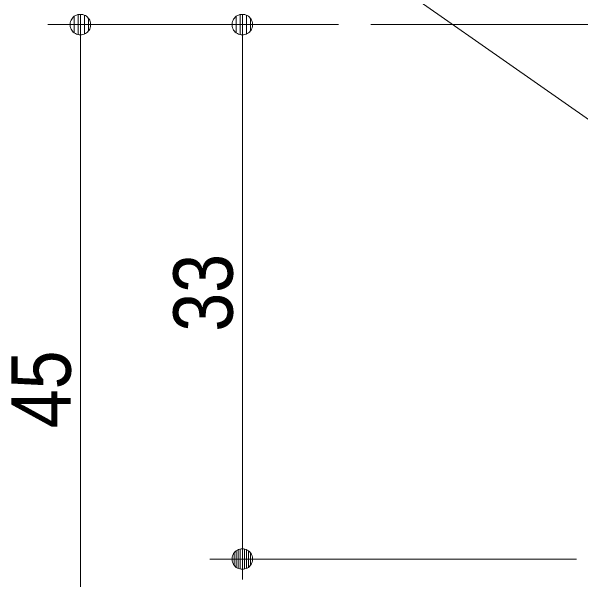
# Model space of a CAD drawing. Units: millimetres, scale not verified, with parts at other scales. Extents: x -6062 to 6062, y -3045 to 3045.
# Drawn here: x 299.7 to 651.2, y 647.5 to 998.4 of the extents above; entities that cross this region are included whole.
import ezdxf
from ezdxf.enums import TextEntityAlignment as Align

# ---------------------------------------------------------------- set-up
doc = ezdxf.new("R2010")
doc.units = ezdxf.units.MM
doc.header["$LTSCALE"] = 20
for name, color, linetype, lineweight in [('0-0_2寸法-1', 7, 'Continuous', 9), ('0-1_0', 7, 'Continuous', 9), ('0-3_2寸法-3', 7, 'Continuous', 9), ('0-4_3一般', 7, 'Continuous', 9)]:
    doc.layers.add(name, color=color, linetype=linetype, lineweight=lineweight)
doc.styles.add('ＭＳ Ｐゴシック', font='')
doc.styles.get('ＭＳ Ｐゴシック').set_extended_font_data('MS PGothic')

# ---------------------------------------------------------------- blocks, each defined once
blk = doc.blocks.new('グループ-27')
at = {"layer": '0-4_3一般'}
blk.add_line((46183.7, 19804.9), (67523.7, 19804.9), dxfattribs=at)
blk = doc.blocks.new('グループ-56')
at = {"layer": '0-4_3一般'}
blk.add_line((47596.2, 19804.9), (46183.7, 19804.9), dxfattribs=at)
blk = doc.blocks.new('グループ-57')
at = {"layer": '0-4_3一般'}
for name in ['グループ-56', 'グループ-27']:
    blk.add_blockref(name, (0, 0), dxfattribs=at)
blk = doc.blocks.new('_Dot')
at = {"layer": '0-1_0'}
for p, q in [((7.99, 6), (-7.99, 6)), ((-10, 0), (-20, 0)), ((9.78, 2), (-9.78, 2)), ((9.16, -3.98), (-9.16, -3.98)), ((6, -7.98), (-6, -7.98))]:
    blk.add_line(p, q, dxfattribs=at)
for points in [[(10, 0), (9.92, 1.25), (9.69, 2.49), (9.3, 3.68), (8.76, 4.82), (8.09, 5.88), (7.29, 6.85), (6.37, 7.71), (5.36, 8.44), (4.26, 9.05), (3.09, 9.51), (1.87, 9.82), (0.63, 9.98), (-0.63, 9.98), (-1.87, 9.82), (-3.09, 9.51), (-4.26, 9.05), (-5.36, 8.44), (-6.37, 7.71), (-7.29, 6.85), (-8.09, 5.88), (-8.76, 4.82), (-9.3, 3.68), (-9.69, 2.49), (-9.92, 1.25), (-10, 0), (0, 0)], [(-10, 0), (-9.92, -1.25), (-9.69, -2.49), (-9.3, -3.68), (-8.76, -4.82), (-8.09, -5.88), (-7.29, -6.85), (-6.37, -7.71), (-5.36, -8.44), (-4.26, -9.05), (-3.09, -9.51), (-1.87, -9.82), (-0.63, -9.98), (0.63, -9.98), (1.87, -9.82), (3.09, -9.51), (4.26, -9.05), (5.36, -8.44), (6.37, -7.71), (7.29, -6.85), (8.09, -5.88), (8.76, -4.82), (9.3, -3.68), (9.69, -2.49), (9.92, -1.25), (10, 0), (0, 0)]]:
    blk.add_lwpolyline(points, close=True, dxfattribs=at)

msp = doc.modelspace()

# ---------------------------------------------------------------- linework, layer by layer
at = {"layer": '0-0_2寸法-1'}
for p, q in [((422.31, 990.25), (322.31, 990.25)), ((501.68, 990.25), (422.31, 990.25)), ((342.31, 552.96), (342.31, 977.53)), ((442.31, 977.53), (442.31, 672.96)), ((648.68, 660.25), (422.31, 660.25)), ((648.68, 660.25), (422.31, 660.25))]:
    msp.add_line(p, q, dxfattribs=at)
at = {"layer": '0-3_2寸法-3'}
msp.add_lwpolyline([(658.68, 929.74), (500.86, 1040.25), (312.57, 1040.25)], dxfattribs=at)

# ---------------------------------------------------------------- block references
at = {"layer": '0-0_2寸法-1', "xscale": 0.6356201, "yscale": 0.6356201}
for p, rotation in [((342.31, 990.25), 90), ((442.31, 990.25), 90), ((442.31, 660.25), 270), ((442.31, 660.25), 90)]:
    msp.add_blockref('_Dot', p, dxfattribs=dict(at, rotation=rotation))
at = {"layer": '0-4_3一般', "xscale": 0.05, "yscale": 0.05}
msp.add_blockref('グループ-57', (-1787.5, 0), dxfattribs=at)

# ---------------------------------------------------------------- texts
at = {"layer": '0-0_2寸法-1', "style": 'ＭＳ Ｐゴシック', "width": 0.9}
for s, p in [('33', (447.37, 800.65)), ('45', (347.37, 741.04))]:
    msp.add_text(s, height=36.66, rotation=90, dxfattribs=at).set_placement(p, align=Align.BOTTOM_LEFT)

doc.saveas('drawing.dxf')
